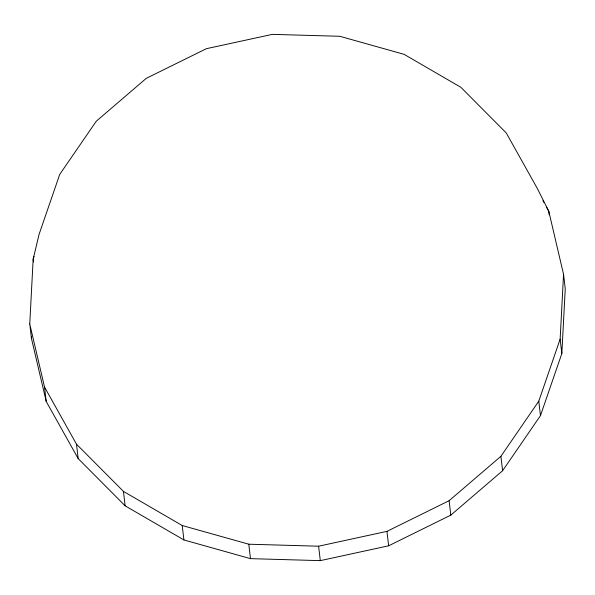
<?xml version="1.0" encoding="UTF-8"?>
<svg xmlns="http://www.w3.org/2000/svg" width="595" height="595" viewBox="0 0 595 595"><rect width="100%" height="100%" fill="white"/><g stroke="black" fill="none" stroke-linecap="round" stroke-linejoin="round"><path stroke-width="0.89" d="M29.75 323.963L33.164 259.175L39.069 234.393L59.708 174.439L96.286 121.209L146.31 78.317L206.368 48.693L272.369 34.361L339.819 36.288L404.117 54.346L460.88 87.309L506.241 132.923L537.114 188.079L548.776 211.232L563.554 274.332L565.25 288.761L561.836 353.556L540.468 415.615L502.604 470.727L450.817 515.129L388.639 545.801L320.303 560.639L250.48 558.645L183.915 539.948L125.143 505.824L78.183 458.604L46.224 401.499L31.446 338.399L29.75 323.963L44.528 387.062L46.224 401.499M31.446 338.399L31.542 336.547M561.836 353.556L560.14 339.12L563.554 274.332M34.064 256.557L33.164 259.175L33.476 261.882M44.528 387.062L76.487 444.168L123.448 491.396L182.219 525.519L248.784 544.209L318.608 546.21L386.943 531.365L449.121 500.7L500.908 456.298L538.773 401.186L560.14 339.12M542.923 200.775L543.823 202.389M546.53 207.209L548.776 211.232L549.2 214.84M538.773 401.186L540.468 415.615M500.908 456.298L502.604 470.727M449.121 500.7L450.817 515.129M386.943 531.365L388.639 545.801M318.608 546.21L320.303 560.639M248.784 544.209L250.48 558.645M182.219 525.519L183.915 539.948M123.448 491.396L125.143 505.824M76.487 444.168L78.183 458.604"/></g></svg>
